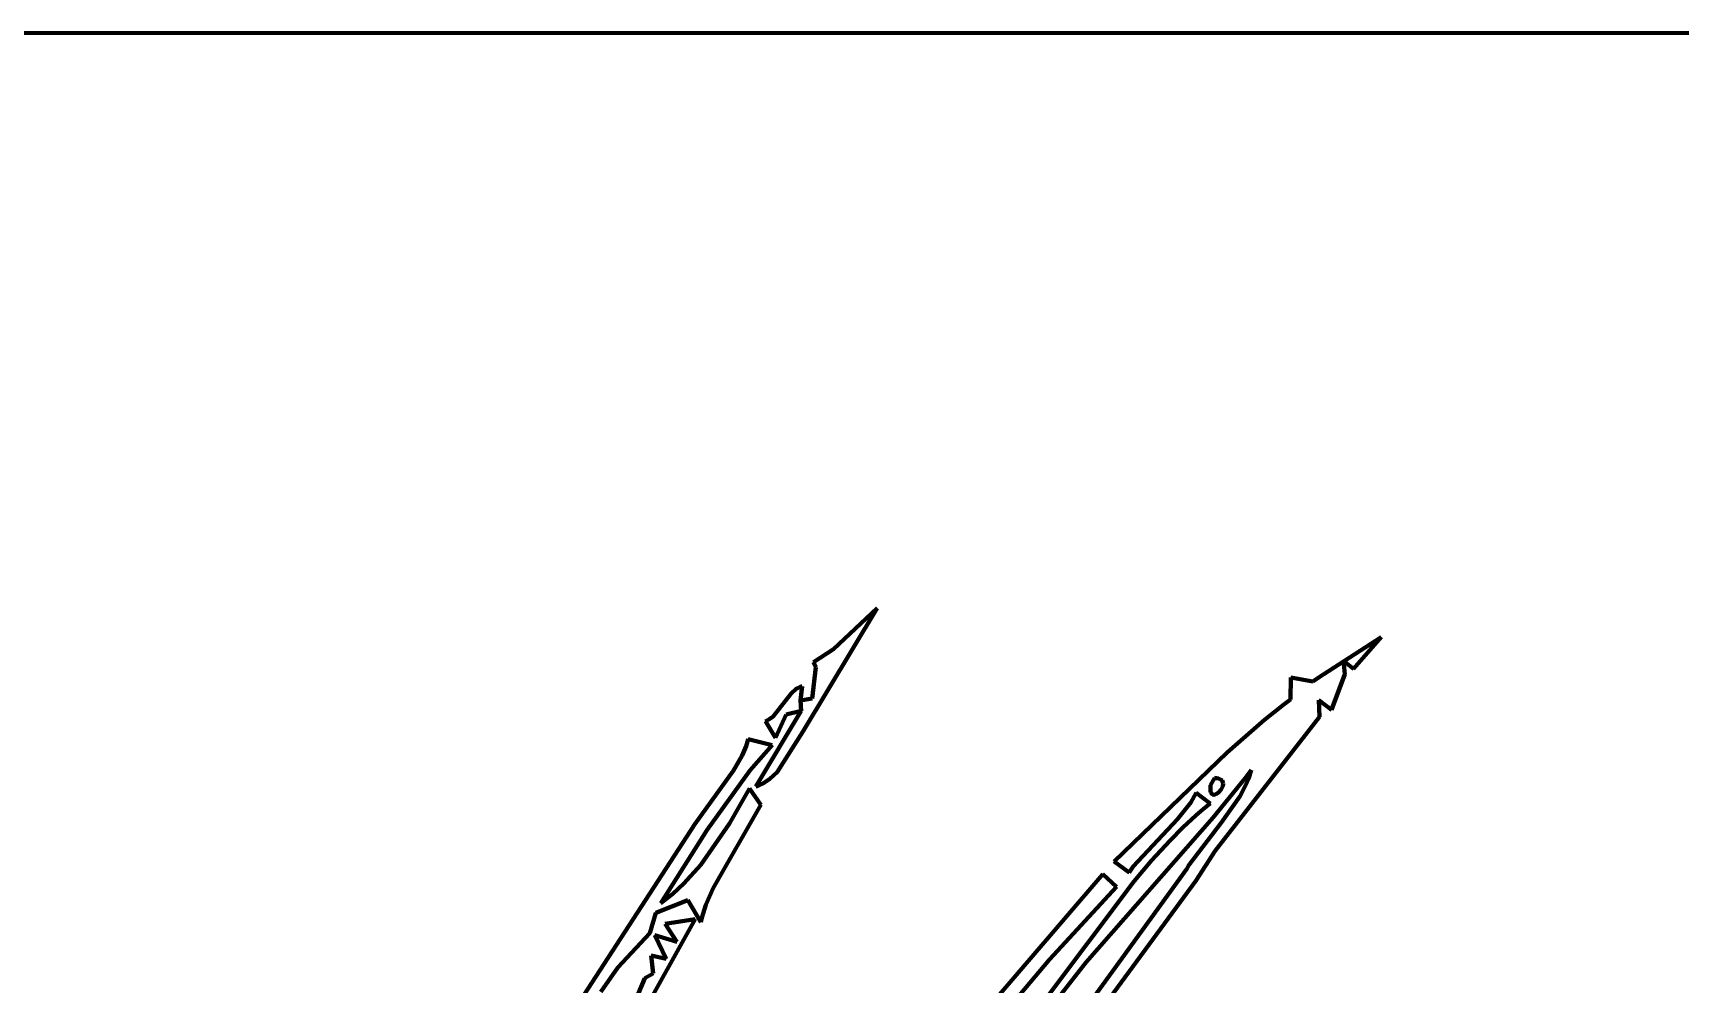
# Model space of a CAD drawing. Header units: millimetres. Extents: x 0 to 12.5, y 0 to 16.2.
# Drawn here: x 2.306 to 4.767, y 14.731 to 16.153 of the extents above; entities that cross this region are included whole.
import ezdxf

# ---------------------------------------------------------------- set-up
doc = ezdxf.new("R2010")
doc.units = ezdxf.units.MM
doc.layers.add('color#010101ff', color=7, linetype='CONTINUOUS', lineweight=100)
doc.layers.add('color#ffffffff', color=7, linetype='CONTINUOUS', lineweight=100)

msp = doc.modelspace()

# ---------------------------------------------------------------- linework, layer by layer
at = {"layer": 'color#010101ff'}
for p, q in [((3.567, 15.2932), (3.4565, 15.1094)), ((3.5022, 15.2319), (3.567, 15.2932)), ((3.4723, 15.2126), (3.5022, 15.2319)), ((4.2259, 15.1889), (4.3201, 15.2496)), ((4.3201, 15.2496), (4.279, 15.2024)), ((3.4755, 15.2051), (3.4723, 15.2126)), ((4.279, 15.2024), (4.2636, 15.2145)), ((4.2636, 15.2145), (4.2659, 15.1947)), ((3.4703, 15.1582), (3.4755, 15.2051)), ((4.1847, 15.1566), (4.1853, 15.1896)), ((4.1853, 15.1896), (4.2182, 15.1834)), ((4.2182, 15.1834), (4.2259, 15.1889)), ((4.2659, 15.1947), (4.2458, 15.1411)), ((3.4118, 15.131), (3.4389, 15.1655)), ((3.4389, 15.1655), (3.4463, 15.1723)), ((3.4463, 15.1723), (3.4526, 15.1756)), ((3.4526, 15.1756), (3.455, 15.1764)), ((3.455, 15.1764), (3.4529, 15.155)), ((3.4529, 15.155), (3.4703, 15.1582)), ((3.3862, 15.0267), (3.4536, 15.1398)), ((3.4311, 15.1341), (3.4152, 15.0993)), ((3.4536, 15.1398), (3.4311, 15.1341)), ((3.4536, 15.1398), (3.4529, 15.155)), ((3.4529, 15.155), (3.4536, 15.1398)), ((4.1456, 15.1263), (4.1748, 15.1492)), ((4.1748, 15.1492), (4.1847, 15.1566)), ((4.2458, 15.1411), (4.2268, 15.1555)), ((4.2268, 15.1555), (4.2279, 15.1309)), ((3.4002, 15.1244), (3.4052, 15.1265)), ((3.4152, 15.0993), (3.4002, 15.1244)), ((3.4052, 15.1265), (3.4118, 15.131)), ((3.4565, 15.1094), (3.4179, 15.0481)), ((4.2279, 15.1309), (4.072, 14.9302)), ((4.0901, 15.0773), (4.1456, 15.1263)), ((3.3657, 15.0729), (3.3717, 15.0871)), ((3.3717, 15.0871), (3.3747, 15.0971)), ((3.3747, 15.0971), (3.4106, 15.0885)), ((3.4106, 15.0885), (3.3776, 15.051)), ((3.3528, 15.0506), (3.3657, 15.0729)), ((3.9211, 14.9145), (4.0901, 15.0773)), ((3.2948, 14.9702), (3.3528, 15.0506)), ((3.3776, 15.051), (3.3133, 14.9619)), ((3.4069, 15.0379), (3.3972, 15.0316)), ((3.4179, 15.0481), (3.4069, 15.0379)), ((4.071, 15.039), (4.0652, 15.0288)), ((4.1168, 15.0389), (4.0692, 14.9801)), ((4.0743, 15.0389), (4.071, 15.039)), ((4.077, 15.0384), (4.0743, 15.0389)), ((4.0793, 15.0376), (4.077, 15.0384)), ((4.081, 15.0366), (4.0793, 15.0376)), ((4.0824, 15.0354), (4.081, 15.0366)), ((4.0833, 15.034), (4.0824, 15.0354)), ((4.0838, 15.0325), (4.0833, 15.034)), ((4.1259, 15.051), (4.1168, 15.0389)), ((4.1175, 15.0279), (4.1222, 15.0392)), ((4.1222, 15.0392), (4.1259, 15.051)), ((3.3465, 14.9714), (3.3765, 15.0237)), ((3.3765, 15.0237), (3.3935, 14.9994)), ((3.3901, 15.0282), (3.3862, 15.0267)), ((3.3972, 15.0316), (3.3901, 15.0282)), ((4.0439, 15.0169), (4.0357, 15.0028)), ((4.0647, 15.0013), (4.0439, 15.0169)), ((4.0652, 15.0288), (4.0649, 15.0252)), ((4.0649, 15.0252), (4.0649, 15.0221)), ((4.0649, 15.0221), (4.0652, 15.0196)), ((4.0652, 15.0196), (4.0657, 15.0176)), ((4.0657, 15.0176), (4.0665, 15.0161)), ((4.0665, 15.0161), (4.0675, 15.0151)), ((4.0675, 15.0151), (4.0686, 15.0145)), ((4.0686, 15.0145), (4.0699, 15.0142)), ((4.0699, 15.0142), (4.0712, 15.0143)), ((4.0712, 15.0143), (4.0742, 15.0154)), ((4.0742, 15.0154), (4.0771, 15.0175)), ((4.0771, 15.0175), (4.081, 15.022)), ((4.081, 15.022), (4.0835, 15.0273)), ((4.0812, 14.9721), (4.1092, 15.0118)), ((4.0835, 15.0273), (4.084, 15.0308)), ((4.084, 15.0308), (4.0838, 15.0325)), ((4.1092, 15.0118), (4.1175, 15.0279)), ((3.3935, 14.9994), (3.322, 14.8748)), ((4.0357, 15.0028), (4.0159, 14.9776)), ((4.0438, 14.9837), (4.0541, 14.9926)), ((4.0541, 14.9926), (4.0647, 15.0013)), ((3.1039, 14.6765), (3.2948, 14.9702)), ((3.3133, 14.9619), (3.2442, 14.852)), ((3.3036, 14.9096), (3.3465, 14.9714)), ((4.0692, 14.9801), (3.8793, 14.764)), ((4.0159, 14.9776), (3.9498, 14.907)), ((4.0047, 14.9461), (4.0238, 14.9653)), ((4.0238, 14.9653), (4.0438, 14.9837)), ((4.033, 14.9088), (4.0812, 14.9721)), ((3.9772, 14.9162), (4.0047, 14.9461)), ((3.9437, 14.8981), (3.9211, 14.9145)), ((3.9511, 14.8851), (3.9772, 14.9162)), ((4.072, 14.9302), (4.0433, 14.8856)), ((3.2786, 14.8816), (3.3036, 14.9096)), ((3.7326, 14.6952), (3.9044, 14.8955)), ((3.7368, 14.5), (4.0298, 14.9036)), ((3.9044, 14.8955), (3.9245, 14.8764)), ((3.9498, 14.907), (3.9437, 14.8981)), ((4.0298, 14.9036), (4.033, 14.9088)), ((3.2442, 14.852), (3.262, 14.8662)), ((3.262, 14.8662), (3.2786, 14.8816)), ((3.322, 14.8748), (3.3115, 14.8497)), ((3.8125, 14.7007), (3.9511, 14.8851)), ((3.9245, 14.8764), (3.8246, 14.768)), ((4.0433, 14.8856), (3.8612, 14.6381)), ((3.2368, 14.8376), (3.2278, 14.8072)), ((3.2842, 14.8565), (3.2368, 14.8376)), ((3.3037, 14.8237), (3.2842, 14.8565)), ((3.3115, 14.8497), (3.3054, 14.8303)), ((3.2951, 14.8285), (3.0963, 14.4703)), ((3.2506, 14.8215), (3.2951, 14.8285)), ((3.2681, 14.7944), (3.2506, 14.8215)), ((3.3054, 14.8303), (3.3037, 14.8237)), ((3.2278, 14.8072), (3.1797, 14.7562)), ((3.252, 14.7689), (3.235, 14.8045)), ((3.235, 14.8045), (3.2681, 14.7944)), ((3.2324, 14.747), (3.2295, 14.774)), ((3.2295, 14.774), (3.252, 14.7689)), ((3.8246, 14.768), (3.7157, 14.6393)), ((3.8793, 14.764), (3.8419, 14.7164)), ((3.1797, 14.7562), (3.1546, 14.7195)), ((3.201, 14.6955), (3.2199, 14.7402)), ((3.2199, 14.7402), (3.2324, 14.747))]:
    msp.add_line(p, q, dxfattribs=at)
at = {"layer": 'color#ffffffff'}
for p, q in [((0, 16.1528), (12.5, 16.1528)), ((3.4565, 15.1094), (3.567, 15.2932)), ((3.567, 15.2932), (3.5022, 15.2319)), ((3.5022, 15.2319), (3.4723, 15.2126)), ((4.3201, 15.2496), (4.2259, 15.1889)), ((4.279, 15.2024), (4.3201, 15.2496)), ((3.4723, 15.2126), (3.4755, 15.2051)), ((4.2659, 15.1947), (4.2636, 15.2145)), ((4.2636, 15.2145), (4.279, 15.2024)), ((3.4755, 15.2051), (3.4703, 15.1582)), ((4.1853, 15.1896), (4.1847, 15.1566)), ((4.2182, 15.1834), (4.1853, 15.1896)), ((4.2259, 15.1889), (4.2182, 15.1834)), ((4.2458, 15.1411), (4.2659, 15.1947)), ((3.4389, 15.1655), (3.4118, 15.131)), ((3.4463, 15.1723), (3.4389, 15.1655)), ((3.4526, 15.1756), (3.4463, 15.1723)), ((3.455, 15.1764), (3.4526, 15.1756)), ((3.4529, 15.155), (3.455, 15.1764)), ((3.4703, 15.1582), (3.4529, 15.155)), ((3.4536, 15.1398), (3.3862, 15.0267)), ((3.4152, 15.0993), (3.4311, 15.1341)), ((3.4311, 15.1341), (3.4536, 15.1398)), ((3.4536, 15.1398), (3.4529, 15.155)), ((3.4529, 15.155), (3.4536, 15.1398)), ((4.1748, 15.1492), (4.1456, 15.1263)), ((4.1847, 15.1566), (4.1748, 15.1492)), ((4.2279, 15.1309), (4.2268, 15.1555)), ((4.2268, 15.1555), (4.2458, 15.1411)), ((3.4052, 15.1265), (3.4002, 15.1244)), ((3.4002, 15.1244), (3.4152, 15.0993)), ((3.4118, 15.131), (3.4052, 15.1265)), ((3.4179, 15.0481), (3.4565, 15.1094)), ((4.072, 14.9302), (4.2279, 15.1309)), ((4.1456, 15.1263), (4.0901, 15.0773)), ((3.3717, 15.0871), (3.3657, 15.0729)), ((3.3747, 15.0971), (3.3717, 15.0871)), ((3.4106, 15.0885), (3.3747, 15.0971)), ((3.3776, 15.051), (3.4106, 15.0885)), ((3.3657, 15.0729), (3.3528, 15.0506)), ((4.0901, 15.0773), (3.9211, 14.9145)), ((3.3528, 15.0506), (3.2948, 14.9702)), ((3.3133, 14.9619), (3.3776, 15.051)), ((3.3972, 15.0316), (3.4069, 15.0379)), ((3.4069, 15.0379), (3.4179, 15.0481)), ((4.0652, 15.0288), (4.071, 15.039)), ((4.0692, 14.9801), (4.1168, 15.0389)), ((4.071, 15.039), (4.0743, 15.0389)), ((4.0743, 15.0389), (4.077, 15.0384)), ((4.077, 15.0384), (4.0793, 15.0376)), ((4.0793, 15.0376), (4.081, 15.0366)), ((4.081, 15.0366), (4.0824, 15.0354)), ((4.0824, 15.0354), (4.0833, 15.034)), ((4.0833, 15.034), (4.0838, 15.0325)), ((4.1168, 15.0389), (4.1259, 15.051)), ((4.1222, 15.0392), (4.1175, 15.0279)), ((4.1259, 15.051), (4.1222, 15.0392)), ((3.3765, 15.0237), (3.3465, 14.9714)), ((3.3935, 14.9994), (3.3765, 15.0237)), ((3.3862, 15.0267), (3.3901, 15.0282)), ((3.3901, 15.0282), (3.3972, 15.0316)), ((4.0357, 15.0028), (4.0439, 15.0169)), ((4.0439, 15.0169), (4.0647, 15.0013)), ((4.0649, 15.0252), (4.0652, 15.0288)), ((4.0649, 15.0221), (4.0649, 15.0252)), ((4.0652, 15.0196), (4.0649, 15.0221)), ((4.0657, 15.0176), (4.0652, 15.0196)), ((4.0665, 15.0161), (4.0657, 15.0176)), ((4.0675, 15.0151), (4.0665, 15.0161)), ((4.0686, 15.0145), (4.0675, 15.0151)), ((4.0699, 15.0142), (4.0686, 15.0145)), ((4.0712, 15.0143), (4.0699, 15.0142)), ((4.0742, 15.0154), (4.0712, 15.0143)), ((4.0771, 15.0175), (4.0742, 15.0154)), ((4.081, 15.022), (4.0771, 15.0175)), ((4.0835, 15.0273), (4.081, 15.022)), ((4.1092, 15.0118), (4.0812, 14.9721)), ((4.084, 15.0308), (4.0835, 15.0273)), ((4.0838, 15.0325), (4.084, 15.0308)), ((4.1175, 15.0279), (4.1092, 15.0118)), ((3.322, 14.8748), (3.3935, 14.9994)), ((4.0159, 14.9776), (4.0357, 15.0028)), ((4.0541, 14.9926), (4.0438, 14.9837)), ((4.0647, 15.0013), (4.0541, 14.9926)), ((3.2948, 14.9702), (3.1039, 14.6765)), ((3.2442, 14.852), (3.3133, 14.9619)), ((3.3465, 14.9714), (3.3036, 14.9096)), ((3.8793, 14.764), (4.0692, 14.9801)), ((3.9498, 14.907), (4.0159, 14.9776)), ((4.0238, 14.9653), (4.0047, 14.9461)), ((4.0438, 14.9837), (4.0238, 14.9653)), ((4.0812, 14.9721), (4.033, 14.9088)), ((4.0047, 14.9461), (3.9772, 14.9162)), ((3.9211, 14.9145), (3.9437, 14.8981)), ((3.9772, 14.9162), (3.9511, 14.8851)), ((4.0433, 14.8856), (4.072, 14.9302)), ((3.3036, 14.9096), (3.2786, 14.8816)), ((3.9044, 14.8955), (3.7326, 14.6952)), ((4.0298, 14.9036), (3.7368, 14.5)), ((3.9245, 14.8764), (3.9044, 14.8955)), ((3.9437, 14.8981), (3.9498, 14.907)), ((4.033, 14.9088), (4.0298, 14.9036)), ((3.262, 14.8662), (3.2442, 14.852)), ((3.2786, 14.8816), (3.262, 14.8662)), ((3.3115, 14.8497), (3.322, 14.8748)), ((3.9511, 14.8851), (3.8125, 14.7007)), ((3.8246, 14.768), (3.9245, 14.8764)), ((3.8612, 14.6381), (4.0433, 14.8856)), ((3.2278, 14.8072), (3.2368, 14.8376)), ((3.2368, 14.8376), (3.2842, 14.8565)), ((3.2842, 14.8565), (3.3037, 14.8237)), ((3.3054, 14.8303), (3.3115, 14.8497)), ((3.0963, 14.4703), (3.2951, 14.8285)), ((3.2951, 14.8285), (3.2506, 14.8215)), ((3.2506, 14.8215), (3.2681, 14.7944)), ((3.3037, 14.8237), (3.3054, 14.8303)), ((3.1797, 14.7562), (3.2278, 14.8072)), ((3.2681, 14.7944), (3.235, 14.8045)), ((3.235, 14.8045), (3.252, 14.7689)), ((3.252, 14.7689), (3.2295, 14.774)), ((3.2295, 14.774), (3.2324, 14.747)), ((3.7157, 14.6393), (3.8246, 14.768)), ((3.8419, 14.7164), (3.8793, 14.764)), ((3.1546, 14.7195), (3.1797, 14.7562)), ((3.2199, 14.7402), (3.201, 14.6955)), ((3.2324, 14.747), (3.2199, 14.7402))]:
    msp.add_line(p, q, dxfattribs=at)

doc.saveas('drawing.dxf')
